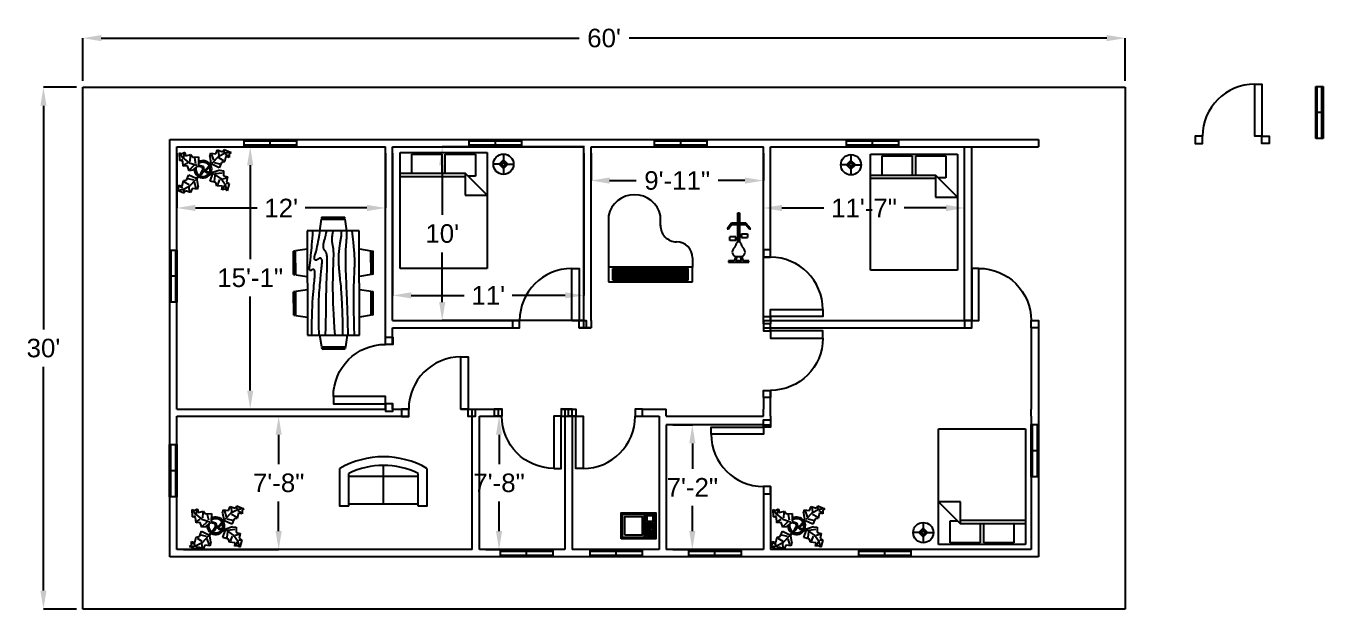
# Model space of a CAD drawing. Header units: inches. Extents: x 1241 to 2137, y 915 to 1317.
import ezdxf

# ---------------------------------------------------------------- set-up
doc = ezdxf.new("R2010")
doc.units = ezdxf.units.IN
doc.header["$MEASUREMENT"] = 0
doc.layers.add('door', color=6, linetype='Continuous')
doc.layers.add('window', color=2, linetype='Continuous')
doc.styles.get("Standard").update_dxf_attribs({"font": 'arial.ttf'})
doc.dimstyles.new('Copy of Dim', dxfattribs={"dimscale": 71, "dimtxt": 0.18, "dimasz": 0.18, "dimexe": 0, "dimexo": 0.0625, "dimgap": 0.09, "dimtad": 0, "dimtih": 1, "dimtoh": 1, "dimdec": 4, "dimzin": 0, "dimdsep": 46, "dimlunit": 4, "dimtxsty": 'Standard', "dimcen": 0.09, "dimadec": 0, "dimazin": 0, "dimtfac": 1, "dimtdec": 4, "dimtofl": 0, "dimtmove": 0, "dimatfit": 3, "dimfxl": 1, "dimtolj": 1, "dimtzin": 0, "dimarcsym": 0})

# ---------------------------------------------------------------- blocks, each defined once
blk = doc.blocks.new('window')
at = {"layer": 'window'}
for p, q in [((2131.74, 1275.69), (2136.74, 1275.69)), ((2131.74, 1239.69), (2131.74, 1275.69)), ((2132.74, 1239.69), (2132.74, 1275.69)), ((2135.74, 1275.69), (2135.74, 1239.69)), ((2136.74, 1275.69), (2136.74, 1239.69)), ((2136.74, 1257.69), (2131.74, 1257.69)), ((2136.74, 1239.69), (2131.74, 1239.69))]:
    blk.add_line(p, q, dxfattribs=at)
blk = doc.blocks.new('door')
at = {"layer": 'door'}
for points in [[(2046.62, 1259.36), (2051.62, 1259.36), (2051.62, 1223.36), (2046.62, 1223.36)], [(2010.62, 1223.36), (2005.62, 1223.36), (2005.62, 1218.36), (2010.62, 1218.36)], [(2051.62, 1223.36), (2056.62, 1223.36), (2056.62, 1218.36), (2051.62, 1218.36)]]:
    blk.add_lwpolyline(points, close=True, dxfattribs=at)
blk.add_arc((2046.62, 1223.36), 36, 90, 180, dxfattribs=at)
blk = doc.blocks.new('Bed - Queen')
at = {"linetype": 'Continuous'}
for p, q in [((0, -80.00003), (0, 0)), ((0, 0), (59.99999, 0)), ((59.99999, 0), (59.99999, -80.00003)), ((7.99999, -1.2), (28.79998, -1.2)), ((7.99999, -14.4), (7.99999, -1.2)), ((28.79998, -1.2), (28.79998, -14.4)), ((31.19999, -1.2), (51.99999, -1.2)), ((31.19999, -14.4), (31.19999, -1.2)), ((51.99999, -1.2), (51.99999, -16.4)), ((0, -14.4), (44.8, -14.4)), ((44.8, -16.8), (0, -16.8)), ((59.99999, -29.6), (44.8, -14.4)), ((44.8, -14.4), (44.8, -29.6)), ((51.99999, -16.4), (46.79936, -16.4)), ((44.8, -29.6), (59.99999, -29.6)), ((59.99999, -80.00003), (0, -80.00003))]:
    blk.add_line(p, q, dxfattribs=at)
blk = doc.blocks.new('Lamp - Table')
at = {"linetype": 'Continuous'}
for p, q in [((-1, 0), (-7, 0)), ((0, 3), (-3, 0)), ((-3, 0), (0, -3)), ((0, 7), (0, 1)), ((3, 0), (0, 3)), ((0, -3), (3, 0)), ((1, 0), (7, 0)), ((0, -1), (0, -7))]:
    blk.add_line(p, q, dxfattribs=at)
for radius in [7, 1]:
    blk.add_circle((0, 0), radius, dxfattribs=at)
blk = doc.blocks.new('Dining Set - 36 x 72 in.')
at = {"linetype": 'Continuous'}
for p, q in [((-22, 27.5), (-22.1562, 26.50042)), ((-22, 27.5), (-6, 27.5)), ((-5.8437, 26.49966), (-6, 27.5)), ((6, 27.5), (5.8438, 26.50042)), ((6, 27.5), (22, 27.5)), ((22.1563, 26.49966), (22, 27.5)), ((36, 18), (-36, 18)), ((-36, 18), (-36, -18)), ((-22.2343, 26.00059), (-23.4847, 17.99762)), ((-22.2304, 26), (-5.7608, 26)), ((-5.8416, 26.5), (-22.1534, 26.5)), ((-4.5152, 17.99762), (-5.7655, 25.99926)), ((5.7657, 26.00059), (4.5153, 17.99762)), ((5.7696, 26), (22.2392, 26)), ((22.1584, 26.5), (5.8466, 26.5)), ((23.4848, 17.99762), (22.2345, 25.99926)), ((36, -18), (36, 18)), ((-44.0006, 8.23428), (-35.9976, 9.48474)), ((44.0006, 8.23428), (35.9976, 9.48474)), ((-45.5, 8), (-44.5004, 8.15617)), ((-45.5, 8), (-45.5, -8)), ((-44.5, -8.15843), (-44.5, 8.15338)), ((-44, 8.23041), (-44, -8.23915)), ((44, 8.23041), (44, -8.23915)), ((44.5, -8.15843), (44.5, 8.15338)), ((45.5, 8), (44.5005, 8.15617)), ((45.5, 8), (45.5, -8)), ((-44.4997, -8.15631), (-45.5, -8)), ((-35.9976, -9.48476), (-43.9993, -8.2345)), ((35.9976, -9.48476), (43.9993, -8.2345)), ((44.4997, -8.15631), (45.5, -8)), ((-36, -18), (36, -18)), ((-22.2343, -26.0006), (-23.4847, -17.99762)), ((-22.2304, -26), (-5.7608, -26)), ((-22, -27.5), (-22.1562, -26.50044)), ((-5.8416, -26.5), (-22.1534, -26.5)), ((-5.8437, -26.49967), (-6, -27.5)), ((-4.5152, -17.99762), (-5.7655, -25.99928)), ((5.7657, -26.0006), (4.5153, -17.99762)), ((5.7696, -26), (22.2392, -26)), ((6, -27.5), (5.8438, -26.50044)), ((22.1584, -26.5), (5.8466, -26.5)), ((22.1563, -26.49967), (22, -27.5)), ((23.4848, -17.99762), (22.2345, -25.99928)), ((-22, -27.5), (-6, -27.5)), ((6, -27.5), (22, -27.5))]:
    blk.add_line(p, q, dxfattribs=at)
for points in [[(-36, 15), (-31.1772, 14.97754), (-26.8079, 14.91406), (-22.8538, 14.81543), (-19.276, 14.6875), (-16.0362, 14.53613), (-13.0957, 14.36718), (-10.4159, 14.18652), (-7.9583, 14), (-5.6904, 13.81315), (-3.6035, 13.63021), (-1.6954, 13.45508), (0.0365, 13.29166), (1.5945, 13.14388), (2.9811, 13.01562), (4.1988, 12.9108), (5.25, 12.83333), (6.1393, 12.78613), (6.8802, 12.76823), (7.4883, 12.77767), (7.9792, 12.8125), (8.3685, 12.87077), (8.6719, 12.95052), (8.9049, 13.0498), (9.0833, 13.16666), (9.2205, 13.29899), (9.3216, 13.44401), (9.3895, 13.59879), (9.4271, 13.76041), (9.4373, 13.92594), (9.4232, 14.09245), (9.3875, 14.257), (9.3333, 14.41666), (9.2638, 14.56917), (9.1836, 14.71484), (9.0975, 14.85465), (9.0104, 14.98958), (8.9272, 15.1206), (8.8529, 15.2487), (8.7922, 15.37483), (8.75, 15.5), (8.7305, 15.62467), (8.7344, 15.74739), (8.7617, 15.86621), (8.8125, 15.97916), (8.8867, 16.08431), (8.9844, 16.17968), (9.1055, 16.26334), (9.25, 16.33333), (9.4189, 16.38802), (9.6172, 16.42708), (9.8506, 16.45052), (10.125, 16.45833), (10.4463, 16.45052), (10.8203, 16.42708), (11.2529, 16.38802), (11.75, 16.33333), (12.3184, 16.26318), (12.9694, 16.17838), (13.7151, 16.07991), (14.5677, 15.96875), (15.5395, 15.84586), (16.6426, 15.71224), (17.8893, 15.56884), (19.2917, 15.41666), (20.859, 15.25667), (22.5879, 15.08984), (24.4721, 14.91715), (26.5052, 14.73958), (28.6809, 14.5581), (30.9929, 14.3737), (33.4347, 14.18733), (36, 14)], [(-36, 10), (-28.9766, 10.14274), (-23.1725, 10.20442), (-18.4241, 10.19775), (-14.5677, 10.13541), (-11.4399, 10.03011), (-8.877, 9.89453), (-6.7154, 9.74137), (-4.7917, 9.58333), (-2.9698, 9.43082), (-1.2246, 9.28515), (0.4415, 9.14534), (2.026, 9.01041), (3.5266, 8.87939), (4.9408, 8.7513), (6.266, 8.62516), (7.5, 8.5), (8.6411, 8.37549), (9.6914, 8.2539), (10.6538, 8.13818), (11.5312, 8.03125), (12.3267, 7.93603), (13.043, 7.85547), (13.6831, 7.79248), (14.25, 7.75), (14.7471, 7.7303), (15.1797, 7.73307), (15.5537, 7.75732), (15.875, 7.80208), (16.1494, 7.86637), (16.3828, 7.94922), (16.5811, 8.04964), (16.75, 8.16666), (16.8944, 8.29915), (17.0143, 8.44531), (17.1089, 8.60319), (17.1771, 8.77083), (17.218, 8.94629), (17.2305, 9.1276), (17.2137, 9.31282), (17.1667, 9.5), (17.0895, 9.6875), (16.987, 9.875), (16.8649, 10.0625), (16.7292, 10.25), (16.5856, 10.4375), (16.4401, 10.625), (16.2985, 10.8125), (16.1667, 11), (16.05, 11.18733), (15.9518, 11.3737), (15.8752, 11.5581), (15.8229, 11.73958), (15.798, 11.91715), (15.8034, 12.08984), (15.842, 12.25667), (15.9167, 12.41666), (16.0295, 12.56836), (16.1784, 12.70833), (16.3605, 12.83268), (16.5729, 12.9375), (16.8127, 13.01888), (17.0768, 13.07291), (17.3625, 13.0957), (17.6667, 13.08333), (17.9894, 13.03312), (18.3418, 12.94726), (18.7382, 12.82918), (19.1927, 12.68229), (19.7195, 12.51001), (20.3327, 12.31575), (21.0465, 12.10294), (21.875, 11.875), (22.8357, 11.63354), (23.959, 11.37304), (25.2786, 11.08618), (26.8282, 10.76562), (28.6414, 10.40405), (30.752, 9.99414), (33.1936, 9.52856), (36, 9)], [(-36, 5.5), (-30.7157, 5.3348), (-26.069, 5.20963), (-21.9946, 5.11767), (-18.4271, 5.05208), (-15.3009, 5.00602), (-12.5508, 4.97265), (-10.1112, 4.94515), (-7.9167, 4.91666), (-5.909, 4.88167), (-4.0586, 4.83984), (-2.3429, 4.79215), (-0.7396, 4.73958), (0.7739, 4.6831), (2.22, 4.6237), (3.6213, 4.56233), (5, 4.5), (6.373, 4.43782), (7.7344, 4.3776), (9.0723, 4.32129), (10.375, 4.27083), (11.6309, 4.22819), (12.8281, 4.19531), (13.9551, 4.17415), (15, 4.16666), (15.954, 4.17448), (16.819, 4.19791), (17.6001, 4.23698), (18.3021, 4.29166), (18.9299, 4.36198), (19.4883, 4.44791), (19.9823, 4.54948), (20.4167, 4.66666), (20.7969, 4.79899), (21.1302, 4.94401), (21.4245, 5.09879), (21.6875, 5.26041), (21.9271, 5.42594), (22.1511, 5.59245), (22.3672, 5.757), (22.5834, 5.91666), (22.8065, 6.06868), (23.0404, 6.21093), (23.2879, 6.34147), (23.5521, 6.45833), (23.8358, 6.55957), (24.142, 6.64323), (24.4735, 6.70735), (24.8334, 6.75), (25.2235, 6.76969), (25.642, 6.76692), (26.0858, 6.74267), (26.5521, 6.69791), (27.0379, 6.63362), (27.5404, 6.55078), (28.0565, 6.45036), (28.5834, 6.33333), (29.1242, 6.19987), (29.7071, 6.04687), (30.3661, 5.87044), (31.1354, 5.66666), (32.0493, 5.43164), (33.142, 5.16146), (34.4475, 4.85221), (36, 4.5)], [(-36, -1), (-30.7915, -0.6591), (-26.0195, -0.38216), (-21.6519, -0.16284), (-17.6563, 0.00521), (-14.0005, 0.12833), (-10.6523, 0.21289), (-7.5796, 0.26522), (-4.75, 0.29166), (-2.134, 0.29793), (0.2878, 0.28711), (2.5317, 0.26163), (4.6146, 0.22396), (6.5529, 0.17651), (8.3633, 0.12174), (10.0623, 0.06209), (11.6667, 0), (13.1899, -0.06201), (14.6341, -0.1211), (15.9982, -0.17432), (17.2813, -0.21875), (18.4823, -0.25147), (19.6003, -0.26953), (20.6343, -0.27002), (21.5834, -0.25), (22.4481, -0.20768), (23.2357, -0.14584), (23.9549, -0.06836), (24.6146, 0.02083), (25.2235, 0.11784), (25.7904, 0.21875), (26.3241, 0.31966), (26.8334, 0.41666), (27.3265, 0.50618), (27.8099, 0.58593), (28.2894, 0.65397), (28.7709, 0.70833), (29.2601, 0.74707), (29.763, 0.76823), (30.2855, 0.76985), (30.8334, 0.75), (31.4088, 0.70784), (31.9994, 0.64713), (32.589, 0.57275), (33.1615, 0.48958), (33.7008, 0.4025), (34.1908, 0.3164), (34.6153, 0.23616), (34.9584, 0.16666), (35.2099, 0.11165), (35.3848, 0.07031), (35.504, 0.04069), (35.5886, 0.02083), (35.6594, 0.00879), (35.7377, 0.0026), (35.8442, 0.00032), (36, 0)], [(-36, -6.5), (-27.1843, -6.31267), (-20.084, -6.1263), (-14.469, -5.9419), (-10.1094, -5.76042), (-6.7752, -5.58285), (-4.2363, -5.41016), (-2.2629, -5.24333), (-0.625, -5.08334), (0.8708, -4.93099), (2.2715, -4.78646), (3.5872, -4.64974), (4.8281, -4.52084), (6.0046, -4.39974), (7.127, -4.28646), (8.2053, -4.18099), (9.25, -4.08334), (10.2705, -3.99382), (11.2734, -3.91407), (12.2647, -3.84603), (13.25, -3.79167), (14.2354, -3.75293), (15.2266, -3.73177), (16.2295, -3.73015), (17.25, -3.75), (18.2912, -3.79248), (19.3451, -3.85547), (20.4009, -3.93604), (21.4479, -4.03125), (22.4754, -4.13819), (23.4727, -4.25391), (24.4289, -4.37549), (25.3334, -4.5), (26.1785, -4.62492), (26.9694, -4.74935), (27.7145, -4.87281), (28.4219, -4.99479), (29.1, -5.11483), (29.7572, -5.23242), (30.4016, -5.34709), (31.0417, -5.45834), (31.6837, -5.56437), (32.3262, -5.65821), (32.9658, -5.73153), (33.599, -5.77604), (34.2224, -5.78345), (34.8327, -5.74545), (35.4264, -5.65373), (36, -5.5)], [(-36, -10), (-26.4022, -9.81299), (-18.4675, -9.62891), (-11.9839, -9.45069), (-6.7396, -9.28125), (-2.5226, -9.12354), (0.8789, -8.98047), (3.6769, -8.85498), (6.0833, -8.75), (8.2767, -8.66765), (10.3021, -8.60677), (12.1712, -8.56543), (13.8958, -8.54167), (15.4876, -8.53353), (16.9583, -8.53907), (18.3197, -8.55632), (19.5834, -8.58334), (20.7616, -8.61841), (21.8685, -8.66081), (22.9188, -8.71004), (23.9271, -8.76563), (24.9081, -8.82707), (25.8763, -8.89388), (26.8465, -8.96558), (27.8334, -9.04167), (28.8474, -9.12118), (29.8828, -9.20117), (30.93, -9.27824), (31.9792, -9.34896), (33.0205, -9.40991), (34.0443, -9.45768), (35.0407, -9.48885), (36, -9.5)], [(-36, -14.5), (-30.0881, -14.33513), (-25.0332, -14.21224), (-20.7312, -14.12647), (-17.0781, -14.07292), (-13.97, -14.04671), (-11.3027, -14.04297), (-8.9724, -14.05681), (-6.875, -14.08334), (-4.9224, -14.11833), (-3.0905, -14.16016), (-1.3709, -14.20785), (0.2448, -14.26042), (1.7647, -14.3169), (3.1973, -14.3763), (4.5507, -14.43767), (5.8333, -14.5), (7.0554, -14.5621), (8.235, -14.62175), (9.3922, -14.67652), (10.5469, -14.72396), (11.7192, -14.76164), (12.929, -14.78711), (14.1965, -14.79794), (15.5417, -14.79167), (16.9933, -14.76424), (18.6152, -14.70508), (20.4804, -14.60197), (22.6615, -14.44271), (25.2312, -14.21509), (28.2624, -13.9069), (31.8277, -13.50594), (36, -13)]]:
    blk.add_lwpolyline(points, dxfattribs=at)
blk = doc.blocks.new('Piano - Baby Grand')
at = {"linetype": 'Continuous'}
for p, q in [((-29, 8.250005), (-29, -27.249995)), ((7, 1.250005), (7, 8.250005)), ((29, -20.749995), (29, -27.249995)), ((-29, -27.249995), (-29, -37.249995)), ((29, -27.249995), (-29, -27.249995)), ((-26, -36.249995), (-26, -28.249995)), ((-26, -28.249995), (26, -28.249995)), ((-25.25, -33.249995), (-25.25, -28.249995)), ((-25, -33.249995), (-25.25, -33.249995)), ((-24.75, -33.249995), (-25, -33.249995)), ((-25, -36.249995), (-25, -33.249995)), ((-24.75, -28.249995), (-24.75, -33.249995)), ((-24.25, -33.249995), (-24.25, -28.249995)), ((-24, -33.249995), (-24.25, -33.249995)), ((-23.75, -33.249995), (-24, -33.249995)), ((-24, -36.249995), (-24, -33.249995)), ((-23.75, -28.249995), (-23.75, -33.249995)), ((-23, -36.249995), (-23, -28.249995)), ((-22.25, -33.249995), (-22.25, -28.249995)), ((-22, -33.249995), (-22.25, -33.249995)), ((-21.75, -33.249995), (-22, -33.249995)), ((-22, -36.249995), (-22, -33.249995)), ((-21.75, -28.249995), (-21.75, -33.249995)), ((-21.25, -33.249995), (-21.25, -28.249995)), ((-21, -33.249995), (-21.25, -33.249995)), ((-20.75, -33.249995), (-21, -33.249995)), ((-21, -36.249995), (-21, -33.249995)), ((-20.75, -28.249995), (-20.75, -33.249995)), ((-20.25, -33.249995), (-20.25, -28.249995)), ((-20, -33.249995), (-20.25, -33.249995)), ((-19.75, -33.249995), (-20, -33.249995)), ((-20, -36.249995), (-20, -33.249995)), ((-19.75, -28.249995), (-19.75, -33.249995)), ((-19, -36.249995), (-19, -28.249995)), ((-18.25, -33.249995), (-18.25, -28.249995)), ((-18, -33.249995), (-18.25, -33.249995)), ((-17.75, -33.249995), (-18, -33.249995)), ((-18, -36.249995), (-18, -33.249995)), ((-17.75, -28.249995), (-17.75, -33.249995)), ((-17.25, -33.249995), (-17.25, -28.249995)), ((-17, -33.249995), (-17.25, -33.249995)), ((-16.75, -33.249995), (-17, -33.249995)), ((-17, -36.249995), (-17, -33.249995)), ((-16.75, -28.249995), (-16.75, -33.249995)), ((-16, -36.249995), (-16, -28.249995)), ((-15.25, -33.249995), (-15.25, -28.249995)), ((-15, -33.249995), (-15.25, -33.249995)), ((-14.75, -33.249995), (-15, -33.249995)), ((-15, -36.249995), (-15, -33.249995)), ((-14.75, -28.249995), (-14.75, -33.249995)), ((-14.25, -33.249995), (-14.25, -28.249995)), ((-14, -33.249995), (-14.25, -33.249995)), ((-13.75, -33.249995), (-14, -33.249995)), ((-14, -36.249995), (-14, -33.249995)), ((-13.75, -28.249995), (-13.75, -33.249995)), ((-13.25, -33.249995), (-13.25, -28.249995)), ((-13, -33.249995), (-13.25, -33.249995)), ((-12.75, -33.249995), (-13, -33.249995)), ((-13, -36.249995), (-13, -33.249995)), ((-12.75, -28.249995), (-12.75, -33.249995)), ((-12, -36.249995), (-12, -28.249995)), ((-11.25, -33.249995), (-11.25, -28.249995)), ((-11, -33.249995), (-11.25, -33.249995)), ((-10.75, -33.249995), (-11, -33.249995)), ((-11, -36.249995), (-11, -33.249995)), ((-10.75, -28.249995), (-10.75, -33.249995)), ((-10.25, -33.249995), (-10.25, -28.249995)), ((-10, -33.249995), (-10.25, -33.249995)), ((-9.75, -33.249995), (-10, -33.249995)), ((-10, -36.249995), (-10, -33.249995)), ((-9.75, -28.249995), (-9.75, -33.249995)), ((-9, -36.249995), (-9, -28.249995)), ((-8.25, -33.249995), (-8.25, -28.249995)), ((-8, -33.249995), (-8.25, -33.249995)), ((-7.75, -33.249995), (-8, -33.249995)), ((-8, -36.249995), (-8, -33.249995)), ((-7.75, -28.249995), (-7.75, -33.249995)), ((-7.25, -33.249995), (-7.25, -28.249995)), ((-7, -33.249995), (-7.25, -33.249995)), ((-6.75, -33.249995), (-7, -33.249995)), ((-7, -36.249995), (-7, -33.249995)), ((-6.75, -28.249995), (-6.75, -33.249995)), ((-6.25, -33.249995), (-6.25, -28.249995)), ((-6, -33.249995), (-6.25, -33.249995)), ((-5.75, -33.249995), (-6, -33.249995)), ((-6, -36.249995), (-6, -33.249995)), ((-5.75, -28.249995), (-5.75, -33.249995)), ((-5, -36.249995), (-5, -28.249995)), ((-4.25, -33.249995), (-4.25, -28.249995)), ((-4, -33.249995), (-4.25, -33.249995)), ((-3.75, -33.249995), (-4, -33.249995)), ((-4, -36.249995), (-4, -33.249995)), ((-3.75, -28.249995), (-3.75, -33.249995)), ((-3.25, -33.249995), (-3.25, -28.249995)), ((-3, -33.249995), (-3.25, -33.249995)), ((-2.75, -33.249995), (-3, -33.249995)), ((-3, -36.249995), (-3, -33.249995)), ((-2.75, -28.249995), (-2.75, -33.249995)), ((-2, -36.249995), (-2, -28.249995)), ((-1.25, -33.249995), (-1.25, -28.249995)), ((-1, -33.249995), (-1.25, -33.249995)), ((-0.75, -33.249995), (-1, -33.249995)), ((-1, -36.249995), (-1, -33.249995)), ((-0.75, -28.249995), (-0.75, -33.249995)), ((-0.25, -33.249995), (-0.25, -28.249995)), ((0, -33.249995), (-0.25, -33.249995)), ((0.25, -33.249995), (0, -33.249995)), ((0, -36.249995), (0, -33.249995)), ((0.25, -28.249995), (0.25, -33.249995)), ((0.75, -33.249995), (0.75, -28.249995)), ((1, -33.249995), (0.75, -33.249995)), ((1.25, -33.249995), (1, -33.249995)), ((1, -36.249995), (1, -33.249995)), ((1.25, -28.249995), (1.25, -33.249995)), ((2, -36.249995), (2, -28.249995)), ((2.75, -33.249995), (2.75, -28.249995)), ((3, -33.249995), (2.75, -33.249995)), ((3.25, -33.249995), (3, -33.249995)), ((3, -36.249995), (3, -33.249995)), ((3.25, -28.249995), (3.25, -33.249995)), ((3.75, -33.249995), (3.75, -28.249995)), ((4, -33.249995), (3.75, -33.249995)), ((4.25, -33.249995), (4, -33.249995)), ((4, -36.249995), (4, -33.249995)), ((4.25, -28.249995), (4.25, -33.249995)), ((5, -36.249995), (5, -28.249995)), ((5.75, -33.249995), (5.75, -28.249995)), ((6, -33.249995), (5.75, -33.249995)), ((6.25, -33.249995), (6, -33.249995)), ((6, -36.249995), (6, -33.249995)), ((6.25, -28.249995), (6.25, -33.249995)), ((6.75, -33.249995), (6.75, -28.249995)), ((7, -33.249995), (6.75, -33.249995)), ((7.25, -33.249995), (7, -33.249995)), ((7, -36.249995), (7, -33.249995)), ((7.25, -28.249995), (7.25, -33.249995)), ((7.75, -33.249995), (7.75, -28.249995)), ((8, -33.249995), (7.75, -33.249995)), ((8.25, -33.249995), (8, -33.249995)), ((8, -36.249995), (8, -33.249995)), ((8.25, -28.249995), (8.25, -33.249995)), ((9, -36.249995), (9, -28.249995)), ((9.75, -33.249995), (9.75, -28.249995)), ((10, -33.249995), (9.75, -33.249995)), ((10.25, -33.249995), (10, -33.249995)), ((10, -36.249995), (10, -33.249995)), ((10.25, -28.249995), (10.25, -33.249995)), ((10.75, -33.249995), (10.75, -28.249995)), ((11, -33.249995), (10.75, -33.249995)), ((11.25, -33.249995), (11, -33.249995)), ((11, -36.249995), (11, -33.249995)), ((11.25, -28.249995), (11.25, -33.249995)), ((12, -36.249995), (12, -28.249995)), ((12.75, -33.249995), (12.75, -28.249995)), ((13, -33.249995), (12.75, -33.249995)), ((13.25, -33.249995), (13, -33.249995)), ((13, -36.249995), (13, -33.249995)), ((13.25, -28.249995), (13.25, -33.249995)), ((13.75, -33.249995), (13.75, -28.249995)), ((14, -33.249995), (13.75, -33.249995)), ((14.25, -33.249995), (14, -33.249995)), ((14, -36.249995), (14, -33.249995)), ((14.25, -28.249995), (14.25, -33.249995)), ((14.75, -33.249995), (14.75, -28.249995)), ((15, -33.249995), (14.75, -33.249995)), ((15.25, -33.249995), (15, -33.249995)), ((15, -36.249995), (15, -33.249995)), ((15.25, -28.249995), (15.25, -33.249995)), ((16, -36.249995), (16, -28.249995)), ((16.75, -33.249995), (16.75, -28.249995)), ((17, -33.249995), (16.75, -33.249995)), ((17.25, -33.249995), (17, -33.249995)), ((17, -36.249995), (17, -33.249995)), ((17.25, -28.249995), (17.25, -33.249995)), ((17.75, -33.249995), (17.75, -28.249995)), ((18, -33.249995), (17.75, -33.249995)), ((18.25, -33.249995), (18, -33.249995)), ((18, -36.249995), (18, -33.249995)), ((18.25, -28.249995), (18.25, -33.249995)), ((19, -36.249995), (19, -28.249995)), ((19.75, -33.249995), (19.75, -28.249995)), ((20, -33.249995), (19.75, -33.249995)), ((20.25, -33.249995), (20, -33.249995)), ((20, -36.249995), (20, -33.249995)), ((20.25, -28.249995), (20.25, -33.249995)), ((20.75, -33.249995), (20.75, -28.249995)), ((21, -33.249995), (20.75, -33.249995)), ((21.25, -33.249995), (21, -33.249995)), ((21, -36.249995), (21, -33.249995)), ((21.25, -28.249995), (21.25, -33.249995)), ((21.75, -33.249995), (21.75, -28.249995)), ((22, -33.249995), (21.75, -33.249995)), ((22.25, -33.249995), (22, -33.249995)), ((22, -36.249995), (22, -33.249995)), ((22.25, -28.249995), (22.25, -33.249995)), ((23, -36.249995), (23, -28.249995)), ((23.75, -33.249995), (23.75, -28.249995)), ((24, -33.249995), (23.75, -33.249995)), ((24.25, -33.249995), (24, -33.249995)), ((24, -36.249995), (24, -33.249995)), ((24.25, -28.249995), (24.25, -33.249995)), ((24.75, -33.249995), (24.75, -28.249995)), ((25, -33.249995), (24.75, -33.249995)), ((25.25, -33.249995), (25, -33.249995)), ((25, -36.249995), (25, -33.249995)), ((25.25, -28.249995), (25.25, -33.249995)), ((26, -36.249995), (26, -28.249995)), ((29, -37.249995), (29, -27.249995)), ((-29, -37.249995), (29, -37.249995)), ((-26, -36.249995), (-25, -36.249995)), ((-25, -36.249995), (-24, -36.249995)), ((-24, -36.249995), (-23, -36.249995)), ((-23, -36.249995), (-22, -36.249995)), ((-22, -36.249995), (-21, -36.249995)), ((-21, -36.249995), (-20, -36.249995)), ((-20, -36.249995), (-19, -36.249995)), ((-19, -36.249995), (-18, -36.249995)), ((-18, -36.249995), (-17, -36.249995)), ((-17, -36.249995), (-16, -36.249995)), ((-16, -36.249995), (-15, -36.249995)), ((-15, -36.249995), (-14, -36.249995)), ((-14, -36.249995), (-13, -36.249995)), ((-13, -36.249995), (-12, -36.249995)), ((-12, -36.249995), (-11, -36.249995)), ((-11, -36.249995), (-10, -36.249995)), ((-10, -36.249995), (-9, -36.249995)), ((-9, -36.249995), (-8, -36.249995)), ((-8, -36.249995), (-7, -36.249995)), ((-7, -36.249995), (-6, -36.249995)), ((-6, -36.249995), (-5, -36.249995)), ((-5, -36.249995), (-4, -36.249995)), ((-4, -36.249995), (-3, -36.249995)), ((-3, -36.249995), (-2, -36.249995)), ((-2, -36.249995), (-1, -36.249995)), ((-1, -36.249995), (0, -36.249995)), ((0, -36.249995), (1, -36.249995)), ((1, -36.249995), (2, -36.249995)), ((2, -36.249995), (3, -36.249995)), ((3, -36.249995), (4, -36.249995)), ((4, -36.249995), (5, -36.249995)), ((5, -36.249995), (6, -36.249995)), ((6, -36.249995), (7, -36.249995)), ((7, -36.249995), (8, -36.249995)), ((8, -36.249995), (9, -36.249995)), ((9, -36.249995), (10, -36.249995)), ((10, -36.249995), (11, -36.249995)), ((11, -36.249995), (12, -36.249995)), ((12, -36.249995), (13, -36.249995)), ((13, -36.249995), (14, -36.249995)), ((14, -36.249995), (15, -36.249995)), ((15, -36.249995), (16, -36.249995)), ((16, -36.249995), (17, -36.249995)), ((17, -36.249995), (18, -36.249995)), ((18, -36.249995), (19, -36.249995)), ((19, -36.249995), (20, -36.249995)), ((20, -36.249995), (21, -36.249995)), ((21, -36.249995), (22, -36.249995)), ((22, -36.249995), (23, -36.249995)), ((23, -36.249995), (24, -36.249995)), ((24, -36.249995), (25, -36.249995)), ((25, -36.249995), (26, -36.249995))]:
    blk.add_line(p, q, dxfattribs=at)
for centre, radius, start, end in [((-11, 4.327585), 18.42241, 12.29325, 167.7067), ((18, 1.250005), 11, 177.3974, 270), ((18, -20.749995), 11, 0, 90)]:
    blk.add_arc(centre, radius, start, end, dxfattribs=at)
blk = doc.blocks.new('Exercise Bike')
at = {"linetype": 'Continuous'}
for p, q in [((-5.25, 10), (-8.25, 6)), ((-7.25, 6), (-5.25, 9)), ((-0.75, 10), (-5.25, 10)), ((-5.25, 9), (4.75, 9)), ((-0.75, 10), (-0.75, 17)), ((-0.75, 17), (0.25, 17)), ((4.75, 10), (-0.75, 10)), ((-0.75, 5), (-0.75, 9)), ((-0.5, 17), (-0.5, 9.9929)), ((-0.25, 10), (-0.25, 17)), ((-0.25, 5), (-0.25, 9)), ((0, 17), (0, 9.9929)), ((0.25, 17), (0.25, 10)), ((0.25, 9), (0.25, 5)), ((8.25, 6), (4.75, 10)), ((4.75, 9), (7.25, 6)), ((-8.25, 6), (-7.25, 6)), ((-6.25, -2), (-6.25, 0.5)), ((-2.25, 0.5), (-6.25, 0.5)), ((-2.25, -0.5), (-2.25, 0.5)), ((-0.75, -3.0635), (-0.75, 5)), ((-0.75, 5), (0.25, 5)), ((-0.5, 8.9396), (-0.5, 5)), ((0, 8.9396), (0, 5)), ((0.25, 5), (0.25, -3.0635)), ((0.25, 1.5), (1.75, 1.5)), ((0.25, 1), (1.75, 1)), ((1.75, 2.5), (5.75, 2.5)), ((1.75, 1.5), (1.75, 2.5)), ((1.75, 1.5), (1.75, 0)), ((1.75, 0), (5.75, 0)), ((5.75, 2.5), (5.75, 0)), ((7.25, 6), (8.25, 6)), ((-2.25, -2), (-6.25, -2)), ((-2.25, -0.5), (-0.75, -0.5)), ((-2.25, -1), (-2.25, -0.5)), ((-2.25, -1), (-2.25, -2)), ((-0.75, -1), (-2.25, -1)), ((-7.25, -16), (-7.25, -17)), ((-4.75, -16), (-7.25, -16)), ((-7.25, -17), (6.75, -17)), ((-3.25, -16), (-4.75, -16)), ((-2.25, -13), (-3.25, -16)), ((-2.25, -16), (-1.25, -13)), ((-2.25, -13), (1.75, -13)), ((1.75, -16), (-2.25, -16)), ((0.75, -13), (1.75, -16)), ((1.75, -13), (2.75, -16)), ((6.75, -16), (2.75, -16)), ((6.75, -17), (6.75, -16))]:
    blk.add_line(p, q, dxfattribs=at)
for centre, radius, start, end in [((0.1685, -10.5843), 4.9531, 133.6443, 173.2256), ((-9.6692, -1.9154), 8.1889, 321.6175, 345.2525), ((-0.25, -4.625), 1.625, 22.61987, 157.3801), ((9.1691, -1.9154), 8.1889, 194.7476, 218.3825), ((-0.6686, -10.5843), 4.9531, 6.774486, 46.35562), ((-1.7006, -10.0005), 3.0494, 179.9906, 259.6205), ((1.2006, -10.0005), 3.0494, 280.3795, 0.0093894)]:
    blk.add_arc(centre, radius, start, end, dxfattribs=at)
blk = doc.blocks.new('Sofa - Roundback Loveseat 5 ft.')
at = {"linetype": 'Continuous'}
for p, q in [((0, -32.44198), (0, -5.99998)), ((-24, -33.99998), (-24, -11.46958)), ((-23.9998, -13.38178), (23.99986, -13.38178)), ((24.00004, -33.99998), (24.00004, -11.46958)), ((-24, -32.44198), (24.00004, -32.44198))]:
    blk.add_line(p, q, dxfattribs=at)
for points in [[(-24, -33.99998), (-30, -33.99998), (-30, -7.99998)], [(30.00004, -7.99998), (30.00004, -33.99998), (24.00004, -33.99998)]]:
    blk.add_lwpolyline(points, dxfattribs=at)
for centre, radius, start, end in [((0, -60.24998), 60.24998, 60.13715, 119.8628), ((0, -61.38438), 55.38444, 64.32083, 115.6792)]:
    blk.add_arc(centre, radius, start, end, dxfattribs=at)
blk = doc.blocks.new('Microwave')
for p, q in [((18, 10), (22, 10)), ((22, 9), (18, 9)), ((19, 7), (19, 11)), ((20, 11), (20, 7)), ((21, 7), (21, 11)), ((18, 8), (22, 8)), ((22, 7), (18, 7)), ((20, 6), (18, 6)), ((19, 6), (19, 7)), ((20, 7), (20, 6))]:
    blk.add_line(p, q)
for points in [[(0, 0), (0, 18), (24, 18), (24, 0)], [(1, 1), (1, 17), (16, 17), (16, 1)], [(2.5, 2.5), (2.5, 15.5), (14.5, 15.5), (14.5, 2.5)], [(17, 1), (17, 17), (23, 17), (23, 1)], [(18, 12), (18, 16), (22, 16), (22, 12)], [(18, 2), (18, 11), (22, 11), (22, 2)], [(18.5, 4.5), (18.5, 5.5), (21.5, 5.5), (21.5, 4.5)], [(18.5, 3), (18.5, 4), (21.5, 4), (21.5, 3)]]:
    blk.add_lwpolyline(points, close=True)
blk = doc.blocks.new('Plant - Rubber or Philodendron')
at = {"linetype": 'Continuous'}
for p, q in [((-16.2005, 11.4774), (-13.9899, 8.1064)), ((-16.2005, 11.4774), (-14.8639, 10.7964)), ((-16.0159, 6.3329), (-16.2005, 11.4774)), ((-14.8639, 10.7964), (-12.6195, 11.8975)), ((-13.3174, 8.325), (-13.0735, 11.0065)), ((-12.6195, 11.8975), (-12.1909, 9.4345)), ((-12.1909, 9.4345), (-8.3829, 10.3)), ((-8.8369, 9.409), (-9.0894, 5.6095)), ((-8.3829, 10.3), (-7.0549, 8.501)), ((4.6914, 8.8812), (5.3859, 11.2828)), ((5.3859, 11.2828), (8.8871, 10.7908)), ((5.9878, 10.4842), (7.1971, 6.3869)), ((8.8871, 10.7908), (9.9809, 13.4933)), ((9.9809, 13.4933), (13.3837, 12.301)), ((15.3859, 11.3055), (10.3916, 8.7942)), ((10.5828, 12.6946), (10.8893, 9.7953)), ((13.3837, 12.301), (14.68, 13.9039)), ((14.5816, 13.2037), (14.3848, 11.8033)), ((14.68, 13.9039), (19.3848, 11.8146)), ((15.7909, 9.1065), (14.8995, 5.3044)), ((15.2875, 10.6053), (17.5907, 9.2105)), ((19.3848, 11.8146), (15.3859, 11.3055)), ((18.1925, 8.4119), (15.7909, 9.1065)), ((19.3848, 11.8146), (18.1868, 10.9119)), ((18.1868, 10.9119), (18.1925, 8.4119)), ((-14.0069, 5.8704), (-16.0159, 6.3329)), ((-15.3434, 6.5514), (-13.9984, 6.9884)), ((-13.5868, 2.2894), (-14.0069, 5.8704)), ((-13.9899, 8.1064), (-9.5434, 4.7185)), ((-10.6784, 2.491), (-13.5868, 2.2894)), ((-13.1329, 3.1804), (-10.6614, 4.727)), ((-9.5858, -0.8715), (-10.6784, 2.491)), ((-9.5434, 4.7185), (-4.1917, 2.9888)), ((-9.1318, 0.0195), (-5.9793, 2.9025)), ((-7.1228, -0.443), (-3.5248, 2.2131)), ((-7.0549, 8.501), (-3.0284, 8.6941)), ((-4.8529, 4.012), (-5.7184, 7.82)), ((-3.5248, 2.2131), (-3.3011, 2.4355)), ((-3.3011, 2.4355), (-0.5306, 1.7947)), ((-3.0284, 8.6941), (-3.0709, 3.1041)), ((-3.0709, 3.1041), (0.0797, 2.3163)), ((-0.5306, 1.7947), (-0.2255, -0.5527)), ((-0.5306, 1.7947), (-0.5306, 1.7947)), ((0.0797, 2.3163), (0.4866, -0.031)), ((0.4866, -0.031), (2.1141, 0.2298)), ((2.1141, 0.2298), (5.4346, 3.9146)), ((6.1032, 3.6844), (2.8262, -0.031)), ((4.6914, 8.8812), (5.5014, 4.4831)), ((5.4346, 3.9146), (5.5014, 4.4831)), ((11.1089, 1.1958), (6.1032, 3.6844)), ((10.3916, 8.7942), (6.2847, 4.4028)), ((7.7005, 4.8881), (11.5025, 3.9967)), ((14.2977, 6.1031), (10.9934, 7.9956)), ((12.7005, 4.8994), (11.1089, 1.1958)), ((14.8995, 5.3044), (12.7005, 4.8994)), ((-14.4141, -11.4699), (-13.5228, -7.6679)), ((-13.5228, -7.6679), (-11.3237, -7.2629)), ((-12.921, -8.4665), (-9.6166, -10.359)), ((-11.3237, -7.2629), (-9.7321, -3.5593)), ((-6.3237, -7.2516), (-10.1257, -6.3602)), ((-9.7321, -3.5593), (-4.7264, -6.0479)), ((-7.1228, -0.443), (-9.5858, -0.8715)), ((-9.0148, -11.1577), (-4.9047, -6.8122)), ((-4.611, -12.8477), (-5.8203, -8.7504)), ((-2.019, -3.6148), (-4.7264, -6.0479)), ((-4.1246, -6.8466), (-4.0579, -6.2781)), ((-3.3146, -11.2447), (-4.1246, -6.8466)), ((-4.0579, -6.2781), (-0.9375, -3.1608)), ((-2.019, -3.6148), (-0.2255, -0.5527)), ((-0.9375, -3.1608), (0.5883, -0.8135)), ((0.5883, -0.8135), (2.2447, -2.0916)), ((2.8262, -0.031), (1.3003, -0.5527)), ((1.3003, -0.5527), (2.4193, -1.4655)), ((2.2447, -2.0916), (6.7108, -2.6626)), ((2.4193, -1.4655), (6.895, -2.1175)), ((4.943, -7.9659), (6.7108, -2.6626)), ((8.8321, -9.0266), (4.943, -7.9659)), ((11.6605, -0.5413), (6.895, -2.1175)), ((12.3677, -6.1981), (7.219, -2.6772)), ((8.125, -4.0768), (7.7715, -7.9659)), ((8.3544, -2.7453), (13.1973, -2.1704)), ((10.2463, -10.4408), (11.6605, -6.9053)), ((11.6605, -0.5413), (14.1354, -0.8948)), ((15.5496, -10.7943), (12.3677, -6.1981)), ((16.2567, -5.8446), (13.4283, -6.5517)), ((14.1354, -0.8948), (14.1354, -4.4304)), ((14.1354, -4.4304), (16.9638, -5.1375)), ((16.9638, -5.1375), (16.2567, -8.673)), ((16.2567, -8.673), (18.0245, -9.7337)), ((-18.008, -14.1781), (-16.8101, -13.2754)), ((-18.008, -14.1781), (-14.0091, -13.669)), ((-13.3032, -16.2674), (-18.008, -14.1781)), ((-16.8157, -10.7754), (-14.4141, -11.4699)), ((-16.8101, -13.2754), (-16.8157, -10.7754)), ((-13.9107, -12.9688), (-16.2139, -11.574)), ((-14.0091, -13.669), (-9.0148, -11.1577)), ((-12.0069, -14.6645), (-13.3032, -16.2674)), ((-13.2048, -15.5672), (-13.008, -14.1668)), ((-8.6042, -15.8568), (-12.0069, -14.6645)), ((-9.206, -15.0581), (-9.5126, -12.1588)), ((-7.5103, -13.1543), (-8.6042, -15.8568)), ((-4.0092, -13.6463), (-7.5103, -13.1543)), ((-3.3146, -11.2447), (-4.0092, -13.6463)), ((9.5392, -11.1479), (8.8321, -9.0266)), ((13.4283, -11.5015), (9.5392, -11.1479)), ((13.0748, -13.9763), (13.4283, -11.5015)), ((15.5496, -13.6228), (13.0748, -13.9763)), ((14.8425, -10.7943), (13.7819, -13.2692)), ((16.6103, -14.6834), (15.5496, -10.7943)), ((16.6103, -14.6834), (15.5496, -13.6228)), ((17.3174, -9.7337), (15.9032, -9.7337)), ((18.0245, -9.7337), (16.6103, -14.6834))]:
    blk.add_line(p, q, dxfattribs=at)
for centre, radius, start, end in [((0.0308, 0.1664), 6, 178.6147, 235.1169), ((0.0308, 0.1664), 5, 168.1647, 238.6725), ((0, 0), 6.1275, 34.37569, 120.1028), ((-0.0601, -0.2075), 5.2461, 33.82192, 124.9414), ((-0.2664, 0.1682), 5.2775, 338.4094, 20.03007), ((-0.098, 0.1364), 6.1288, 341.2017, 26.09184), ((-0.0234, 0.3825), 6.1492, 242.5812, 331.2714), ((-0.1102, 0.4886), 5.2883, 247.3711, 327.472)]:
    blk.add_arc(centre, radius, start, end, dxfattribs=at)
blk = doc.blocks.new('*D40')
at = {"color": 0, "lineweight": -2, "transparency": 16777216}
for p, q in [((1558.62, 1048.09), (1567.66, 1048.09)), ((1567.66, 1035.31), (1567.66, 1015.01)), ((1567.66, 968.87), (1567.66, 989.18)), ((1558.62, 956.09), (1567.66, 956.09))]:
    blk.add_line(p, q, dxfattribs=at)
at = {"color": 0, "transparency": 16777216}
for points in [[(1565.53, 1035.31), (1569.79, 1035.31), (1567.66, 1048.09)], [(1565.53, 968.87), (1569.79, 968.87), (1567.66, 956.09)]]:
    blk.add_solid(points, dxfattribs=at)
at = {"layer": 'Defpoints', "color": 0, "transparency": 16777216}
for p in [(1554.18, 1048.09), (1567.66, 1048.09), (1554.18, 956.09)]:
    blk.add_point(p, dxfattribs=at)
at = {"color": 0, "transparency": 16777216, "insert": (1567.66, 1002.09), "char_height": 12.78, "attachment_point": 5}
blk.add_mtext('\\A1;7\'-8"', dxfattribs=at)
blk = doc.blocks.new('*D41')
at = {"color": 0, "lineweight": -2, "transparency": 16777216}
for p, q in [((1687.62, 1042.09), (1701.15, 1042.09)), ((1701.15, 1029.31), (1701.15, 1011.9)), ((1701.15, 968.87), (1701.15, 986.28)), ((1687.62, 956.09), (1701.15, 956.09))]:
    blk.add_line(p, q, dxfattribs=at)
at = {"color": 0, "transparency": 16777216}
for points in [[(1699.02, 1029.31), (1703.28, 1029.31), (1701.15, 1042.09)], [(1699.02, 968.87), (1703.28, 968.87), (1701.15, 956.09)]]:
    blk.add_solid(points, dxfattribs=at)
at = {"layer": 'Defpoints', "color": 0, "transparency": 16777216}
for p in [(1683.18, 1042.09), (1683.18, 956.09), (1701.15, 956.09)]:
    blk.add_point(p, dxfattribs=at)
at = {"color": 0, "transparency": 16777216, "insert": (1701.15, 999.09), "char_height": 12.78, "attachment_point": 5}
blk.add_mtext('\\A1;7\'-2"', dxfattribs=at)
blk = doc.blocks.new('*D47')
at = {"color": 0, "lineweight": -2, "transparency": 16777216}
for p, q in [((1345.18, 1229.65), (1345.18, 1191.81)), ((1489.18, 1229.65), (1489.18, 1191.81)), ((1357.96, 1191.81), (1400.55, 1191.81)), ((1476.4, 1191.81), (1433.81, 1191.81))]:
    blk.add_line(p, q, dxfattribs=at)
at = {"color": 0, "transparency": 16777216}
for points in [[(1357.96, 1193.94), (1357.96, 1189.68), (1345.18, 1191.81)], [(1476.4, 1193.94), (1476.4, 1189.68), (1489.18, 1191.81)]]:
    blk.add_solid(points, dxfattribs=at)
at = {"layer": 'Defpoints', "color": 0, "transparency": 16777216}
for p in [(1345.18, 1234.09), (1489.18, 1234.09), (1489.18, 1191.81)]:
    blk.add_point(p, dxfattribs=at)
at = {"color": 0, "transparency": 16777216, "insert": (1417.18, 1191.81), "char_height": 12.78, "attachment_point": 5}
blk.add_mtext("\\A1;12'", dxfattribs=at)
blk = doc.blocks.new('*D49')
at = {"color": 0, "lineweight": -2, "transparency": 16777216}
for p, q in [((1631.18, 1229.65), (1631.18, 1210.72)), ((1750.18, 1229.65), (1750.18, 1210.72)), ((1643.96, 1210.72), (1662.34, 1210.72)), ((1737.4, 1210.72), (1719.02, 1210.72))]:
    blk.add_line(p, q, dxfattribs=at)
at = {"color": 0, "transparency": 16777216}
for points in [[(1643.96, 1212.85), (1643.96, 1208.59), (1631.18, 1210.72)], [(1737.4, 1212.85), (1737.4, 1208.59), (1750.18, 1210.72)]]:
    blk.add_solid(points, dxfattribs=at)
at = {"layer": 'Defpoints', "color": 0, "transparency": 16777216}
for p in [(1631.18, 1234.09), (1750.18, 1234.09), (1750.18, 1210.72)]:
    blk.add_point(p, dxfattribs=at)
at = {"color": 0, "transparency": 16777216, "insert": (1690.68, 1210.72), "char_height": 12.78, "attachment_point": 5}
blk.add_mtext('\\A1;9\'-11"', dxfattribs=at)
blk = doc.blocks.new('*D50')
at = {"color": 0, "lineweight": -2, "transparency": 16777216}
for p, q in [((1349.62, 1234.09), (1395.79, 1234.09)), ((1395.79, 1221.31), (1395.79, 1156.51)), ((1395.79, 1065.87), (1395.79, 1130.68)), ((1349.62, 1053.09), (1395.79, 1053.09))]:
    blk.add_line(p, q, dxfattribs=at)
at = {"color": 0, "transparency": 16777216}
for points in [[(1393.66, 1221.31), (1397.92, 1221.31), (1395.79, 1234.09)], [(1393.66, 1065.87), (1397.92, 1065.87), (1395.79, 1053.09)]]:
    blk.add_solid(points, dxfattribs=at)
at = {"layer": 'Defpoints', "color": 0, "transparency": 16777216}
for p in [(1345.18, 1234.09), (1395.79, 1234.09), (1345.18, 1053.09)]:
    blk.add_point(p, dxfattribs=at)
at = {"color": 0, "transparency": 16777216, "insert": (1395.79, 1143.59), "char_height": 12.78, "attachment_point": 5}
blk.add_mtext('\\A1;15\'-1"', dxfattribs=at)
blk = doc.blocks.new('*D51')
at = {"color": 0, "lineweight": -2, "transparency": 16777216}
for p, q in [((1349.62, 1048.09), (1415.45, 1048.09)), ((1415.45, 1035.31), (1415.45, 1015.01)), ((1415.45, 968.87), (1415.45, 989.18)), ((1349.62, 956.09), (1415.45, 956.09))]:
    blk.add_line(p, q, dxfattribs=at)
at = {"color": 0, "transparency": 16777216}
for points in [[(1413.32, 1035.31), (1417.58, 1035.31), (1415.45, 1048.09)], [(1413.32, 968.87), (1417.58, 968.87), (1415.45, 956.09)]]:
    blk.add_solid(points, dxfattribs=at)
at = {"layer": 'Defpoints', "color": 0, "transparency": 16777216}
for p in [(1345.18, 1048.09), (1415.45, 1048.09), (1345.18, 956.09)]:
    blk.add_point(p, dxfattribs=at)
at = {"color": 0, "transparency": 16777216, "insert": (1415.45, 1002.09), "char_height": 12.78, "attachment_point": 5}
blk.add_mtext('\\A1;7\'-8"', dxfattribs=at)
blk = doc.blocks.new('*D52')
at = {"color": 0, "lineweight": -2, "transparency": 16777216}
for p, q in [((1750.2, 1113.53), (1750.2, 1191.81)), ((1762.98, 1191.81), (1791.95, 1191.81)), ((1876.4, 1191.81), (1847.43, 1191.81)), ((1889.18, 1113.53), (1889.18, 1191.81))]:
    blk.add_line(p, q, dxfattribs=at)
at = {"color": 0, "transparency": 16777216}
for points in [[(1762.98, 1193.94), (1762.98, 1189.68), (1750.2, 1191.81)], [(1876.4, 1193.94), (1876.4, 1189.68), (1889.18, 1191.81)]]:
    blk.add_solid(points, dxfattribs=at)
at = {"layer": 'Defpoints', "color": 0, "transparency": 16777216}
for p in [(1889.18, 1191.81), (1750.2, 1109.09), (1889.18, 1109.09)]:
    blk.add_point(p, dxfattribs=at)
at = {"color": 0, "transparency": 16777216, "insert": (1819.69, 1191.81), "char_height": 12.78, "attachment_point": 5}
blk.add_mtext('\\A1;11\'-7"', dxfattribs=at)
blk = doc.blocks.new('*D54')
at = {"color": 0, "lineweight": -2, "transparency": 16777216}
for p, q in [((1494.18, 1229.65), (1494.18, 1131.5)), ((1626.18, 1229.65), (1626.18, 1131.5)), ((1506.96, 1131.5), (1543.55, 1131.5)), ((1613.4, 1131.5), (1576.81, 1131.5))]:
    blk.add_line(p, q, dxfattribs=at)
at = {"color": 0, "transparency": 16777216}
for points in [[(1506.96, 1133.63), (1506.96, 1129.37), (1494.18, 1131.5)], [(1613.4, 1133.63), (1613.4, 1129.37), (1626.18, 1131.5)]]:
    blk.add_solid(points, dxfattribs=at)
at = {"layer": 'Defpoints', "color": 0, "transparency": 16777216}
for p in [(1494.18, 1234.09), (1626.18, 1234.09), (1626.18, 1131.5)]:
    blk.add_point(p, dxfattribs=at)
at = {"color": 0, "transparency": 16777216, "insert": (1560.18, 1131.5), "char_height": 12.78, "attachment_point": 5}
blk.add_mtext("\\A1;11'", dxfattribs=at)
blk = doc.blocks.new('*D55')
at = {"color": 0, "lineweight": -2, "transparency": 16777216}
for p, q in [((1626.74, 1234.09), (1528.41, 1234.09)), ((1528.41, 1221.31), (1528.41, 1187.01)), ((1528.41, 1126.87), (1528.41, 1161.18)), ((1626.74, 1114.09), (1528.41, 1114.09))]:
    blk.add_line(p, q, dxfattribs=at)
at = {"color": 0, "transparency": 16777216}
for points in [[(1526.28, 1221.31), (1530.54, 1221.31), (1528.41, 1234.09)], [(1526.28, 1126.87), (1530.54, 1126.87), (1528.41, 1114.09)]]:
    blk.add_solid(points, dxfattribs=at)
at = {"layer": 'Defpoints', "color": 0, "transparency": 16777216}
for p in [(1528.41, 1234.09), (1631.18, 1234.09), (1631.18, 1114.09)]:
    blk.add_point(p, dxfattribs=at)
at = {"color": 0, "transparency": 16777216, "insert": (1528.41, 1174.09), "char_height": 12.78, "attachment_point": 5}
blk.add_mtext("\\A1;10'", dxfattribs=at)
blk = doc.blocks.new('*D56')
at = {"color": 0, "lineweight": -2, "transparency": 16777216}
for p, q in [((1280.18, 1279.53), (1280.18, 1309.01)), ((1292.96, 1309.01), (1622.91, 1309.01)), ((1987.4, 1309.01), (1657.45, 1309.01)), ((2000.18, 1279.53), (2000.18, 1309.01))]:
    blk.add_line(p, q, dxfattribs=at)
at = {"color": 0, "transparency": 16777216}
for points in [[(1292.96, 1311.14), (1292.96, 1306.88), (1280.18, 1309.01)], [(1987.4, 1311.14), (1987.4, 1306.88), (2000.18, 1309.01)]]:
    blk.add_solid(points, dxfattribs=at)
at = {"layer": 'Defpoints', "color": 0, "transparency": 16777216}
for p in [(2000.18, 1309.01), (1280.18, 1275.09), (2000.18, 1275.09)]:
    blk.add_point(p, dxfattribs=at)
at = {"color": 0, "transparency": 16777216, "insert": (1640.18, 1309.01), "char_height": 12.78, "attachment_point": 5}
blk.add_mtext("\\A1;60'", dxfattribs=at)
blk = doc.blocks.new('*D57')
at = {"color": 0, "lineweight": -2, "transparency": 16777216}
for p, q in [((1275.74, 1275.09), (1253.01, 1275.09)), ((1253.01, 1262.31), (1253.01, 1108.01)), ((1253.01, 927.87), (1253.01, 1082.17)), ((1275.74, 915.09), (1253.01, 915.09))]:
    blk.add_line(p, q, dxfattribs=at)
at = {"color": 0, "transparency": 16777216}
for points in [[(1250.88, 1262.31), (1255.14, 1262.31), (1253.01, 1275.09)], [(1250.88, 927.87), (1255.14, 927.87), (1253.01, 915.09)]]:
    blk.add_solid(points, dxfattribs=at)
at = {"layer": 'Defpoints', "color": 0, "transparency": 16777216}
for p in [(1253.01, 1275.09), (1280.18, 1275.09), (1280.18, 915.09)]:
    blk.add_point(p, dxfattribs=at)
at = {"color": 0, "transparency": 16777216, "insert": (1253.01, 1095.09), "char_height": 12.78, "attachment_point": 5}
blk.add_mtext("\\A1;30'", dxfattribs=at)

msp = doc.modelspace()

# ---------------------------------------------------------------- linework, layer by layer
for p, q in [((1280.17831, 1275.09066), (2000.17831, 1275.09066)), ((1280.17831, 915.09066), (1280.17831, 1275.09066)), ((2000.17831, 1275.09066), (2000.17831, 915.09066)), ((1340.17831, 1239.09066), (1940.17831, 1239.09066)), ((1340.17831, 951.09066), (1340.17831, 1239.09066)), ((1940.17831, 1239.09066), (1940.17831, 1234.09066)), ((1345.17831, 1234.09066), (1489.17831, 1234.09066)), ((1345.17831, 1053.09066), (1345.17831, 1234.09066)), ((1489.17831, 1097.71716), (1489.17831, 1234.09066)), ((1494.17831, 1114.09066), (1494.17831, 1234.09066)), ((1494.17831, 1234.09066), (1626.17831, 1234.09066)), ((1626.17831, 1114.09066), (1626.17831, 1234.09066)), ((1631.17831, 1114.09066), (1631.17831, 1234.09066)), ((1631.17831, 1234.09066), (1750.17831, 1234.09066)), ((1750.17831, 1157.8175), (1750.17831, 1234.09066)), ((1755.17831, 1157.8175), (1755.17831, 1234.09066)), ((1755.17831, 1234.09066), (1935.17831, 1234.09066)), ((1889.17831, 1114.09066), (1889.17831, 1234.09066)), ((1894.17831, 1114.09066), (1894.17831, 1234.09066)), ((1935.17831, 1234.09066), (1940.17831, 1234.09066)), ((1755.17831, 1157.8175), (1750.17831, 1157.8175)), ((1494.17831, 1114.09066), (1581.87609, 1114.09066)), ((1617.87609, 1114.09066), (1627.87609, 1114.09066)), ((1626.17831, 1109.09066), (1626.17831, 1114.09066)), ((1631.17831, 1114.09066), (1631.17831, 1109.09066)), ((1750.20284, 1114.09066), (1750.20284, 1109.09066)), ((1750.20284, 1114.09066), (1894.17831, 1114.09066)), ((1755.17831, 1114.09066), (1755.17831, 1116.8175)), ((1889.10902, 1114.09066), (1889.17831, 1114.09066)), ((1889.17831, 1114.09066), (1889.17831, 1109.09066)), ((1935.10902, 1114.09066), (1935.17831, 1114.09066)), ((1935.17831, 1114.13957), (1935.17831, 1114.09066)), ((1935.17831, 1114.09066), (1940.17831, 1114.09066)), ((1940.17831, 1114.09066), (1940.17831, 951.09066)), ((1494.17831, 1109.09066), (1581.87609, 1109.09066)), ((1494.17831, 1097.71719), (1494.17831, 1109.09066)), ((1622.87609, 1109.09066), (1631.17831, 1109.09066)), ((1627.87609, 1109.09066), (1626.17831, 1109.09066)), ((1631.17831, 1109.09066), (1627.87609, 1109.09066)), ((1750.20284, 1109.09066), (1889.17831, 1109.09066)), ((1935.17831, 1109.09066), (1935.17831, 1053.09066)), ((1494.17831, 1097.71719), (1489.17831, 1097.71719)), ((1489.17831, 1053.09066), (1489.17831, 1061.71719)), ((1750.17831, 1060.97738), (1750.17831, 1053.09066)), ((1755.17831, 1060.97738), (1750.17831, 1060.97738)), ((1755.17831, 1053.09066), (1755.17831, 1065.97738)), ((1345.17831, 1053.09066), (1489.22268, 1053.09066)), ((1494.17831, 1053.09066), (1494.17831, 1056.71719)), ((1494.17831, 1053.09066), (1505.2666, 1053.09066)), ((1505.26656, 1048.09066), (1505.2666, 1053.09066)), ((1541.26656, 1053.09066), (1569.59331, 1053.09066)), ((1549.17831, 1048.09066), (1549.17831, 1053.09066)), ((1567.04698, 1053.09066), (1567.04698, 1048.09066)), ((1610.59359, 1053.09066), (1615.59362, 1053.09066)), ((1618.17831, 1053.06215), (1613.13036, 1053.06215)), ((1613.13036, 1053.06215), (1613.17831, 1048.09066)), ((1618.17831, 1048.06215), (1618.17831, 1053.06215)), ((1666.66557, 1048.09066), (1666.66557, 1053.09066)), ((1666.66557, 1053.09066), (1683.17831, 1053.09066)), ((1683.17831, 1048.09066), (1683.17831, 1053.09066)), ((1750.17831, 1048.09066), (1750.17831, 1053.09066)), ((1755.17831, 1048.09066), (1755.17831, 1053.09066)), ((1935.17831, 1048.09066), (1935.17831, 1053.09066)), ((1345.17831, 956.09066), (1345.17831, 1048.09066)), ((1345.17831, 1048.09066), (1505.26656, 1048.09066)), ((1546.26656, 1048.09066), (1549.17831, 1048.09066)), ((1549.17831, 956.09066), (1549.17831, 1048.09066)), ((1554.17831, 956.09066), (1554.17831, 1048.09066)), ((1554.17831, 1048.09066), (1569.57542, 1048.09066)), ((1610.57524, 1048.09066), (1620.66557, 1048.09066)), ((1613.17831, 1048.09066), (1613.17831, 956.09066)), ((1618.17831, 1048.09066), (1618.17831, 956.09066)), ((1661.66557, 1048.09066), (1678.17831, 1048.09066)), ((1678.17831, 1048.09066), (1678.17831, 956.09066)), ((1683.17831, 1048.09066), (1750.17831, 1048.09066)), ((1683.17831, 1042.09066), (1683.17831, 956.09066)), ((1750.17831, 1042.09066), (1683.17831, 1042.09066)), ((1750.17831, 1042.09066), (1750.17831, 1035.6397)), ((1750.17831, 1042.09066), (1755.17831, 1042.09066)), ((1755.17831, 1048.09066), (1755.17831, 1040.6397)), ((1935.17831, 1048.09066), (1935.17831, 956.09066)), ((1750.17831, 999.6397), (1750.17831, 956.09066)), ((1750.17831, 994.6397), (1755.17831, 994.6397)), ((1755.17831, 999.6397), (1755.17831, 956.09066)), ((1940.17831, 951.09066), (1340.17831, 951.09066)), ((1549.17831, 956.09066), (1345.17831, 956.09066)), ((1613.17831, 956.09066), (1554.17831, 956.09066)), ((1678.17831, 956.09066), (1618.17831, 956.09066)), ((1750.17831, 956.09066), (1683.17831, 956.09066)), ((1935.17831, 956.09066), (1755.17831, 956.09066)), ((2000.17831, 915.09066), (1280.17831, 915.09066))]:
    msp.add_line(p, q)

# ---------------------------------------------------------------- block references
at = {"layer": 'door'}
for name, p in [('door', (42.89438, 17.91486)), ('Plant - Rubber or Philodendron', (1363.18631, 1218.33588)), ('Bed - Queen', (1499.34496, 1230.16318)), ('Lamp - Table', (1570.71449, 1221.99174)), ('Lamp - Table', (1810.7151, 1221.6516)), ('Bed - Queen', (1824.19626, 1228.91155)), ('Piano - Baby Grand', (1672.19615, 1178.21283)), ('Exercise Bike', (1733.39511, 1171.39698)), ('door', (-428.74531, -109.2706)), ('door', (-505.35484, -170.3254)), ('Sofa - Roundback Loveseat 5 ft.', (1487.79988, 1020.13767)), ('Plant - Rubber or Philodendron', (1371.98996, 972.35806)), ('Plant - Rubber or Philodendron', (1773.18631, 972.35806)), ('Microwave', (1651.93951, 963.51367)), ('Lamp - Table', (1860.64026, 967.80912))]:
    msp.add_blockref(name, p, dxfattribs=at)
for name, p, rotation in [('Dining Set - 36 x 72 in.', (1453.24899, 1140.00536), 90.18800364827885), ('door', (531.84158, 3168.4389), 270), ('door', (3672.28697, 2271.42341), 180), ('door', (2973.53957, -1010.9817), 90), ('Bed - Queen', (1931.23571, 959.5366), 180)]:
    msp.add_blockref(name, p, dxfattribs=dict(at, rotation=rotation))
at = {"layer": 'door', "xscale": -1}
msp.add_blockref('door', (3945.73042, -109.22169), dxfattribs=at)
for p, rotation in [((531.85868, -944.64401), 270), ((2712.58395, 3108.33858), 90), ((-436.54173, 2279.00651), 179.7896885987805)]:
    msp.add_blockref('door', p, dxfattribs=dict(at, rotation=rotation))
at = {"layer": 'window'}
for p in [(0, 0), (-791.55714, -112.90894), (-196.55723, -233.3453), (-791.65252, -247.16946)]:
    msp.add_blockref('window', p, dxfattribs=at)
at = {"layer": 'window', "rotation": 270}
for p in [(151.98776, 3370.8262), (307.42764, 3370.82589), (435.41374, 3370.82668), (567.86219, 3370.8262), (329.00723, 3087.82568), (390.81573, 3087.82598), (459.06881, 3087.8262), (576.37539, 3087.82599)]:
    msp.add_blockref('window', p, dxfattribs=at)

# ---------------------------------------------------------------- dimensions: what is measured, and where the dimension line sits
for base, p1, p2, picture, middle in [((2000.17831, 1309.0107), (1280.17831, 1275.09066), (2000.17831, 1275.09066), '*D56', (1640.17831, 1309.0107)), ((1489.17831, 1191.80746), (1345.17831, 1234.09066), (1489.17831, 1234.09066), '*D47', (1417.17831, 1191.80746)), ((1626.17831, 1131.49752), (1494.17831, 1234.09066), (1626.17831, 1234.09066), '*D54', (1560.17831, 1131.49752)), ((1750.17831, 1210.72219), (1631.17831, 1234.09066), (1750.17831, 1234.09066), '*D49', (1690.67831, 1210.72219)), ((1889.17831, 1191.80746), (1750.20284, 1109.09066), (1889.17831, 1109.09066), '*D52', (1819.69057, 1191.80746))]:
    dim = msp.add_linear_dim(base=base, p1=p1, p2=p2, dimstyle='Copy of Dim')
    dim.commit()
    dim.dimension.update_dxf_attribs({"geometry": picture, "text_midpoint": middle})
for base, p1, p2, picture, middle in [((1253.01229, 1275.09066), (1280.17831, 915.09066), (1280.17831, 1275.09066), '*D57', (1253.01229, 1095.09066)), ((1395.79139, 1234.09066), (1345.17831, 1053.09066), (1345.17831, 1234.09066), '*D50', (1395.79139, 1143.59066)), ((1528.40953, 1234.09066), (1631.17831, 1114.09066), (1631.17831, 1234.09066), '*D55', (1528.40953, 1174.09066)), ((1415.45158, 1048.09066), (1345.17831, 956.09066), (1345.17831, 1048.09066), '*D51', (1415.45158, 1002.09066)), ((1567.65819, 1048.09066), (1554.17831, 956.09066), (1554.17831, 1048.09066), '*D40', (1567.65819, 1002.09066)), ((1701.14663, 956.09066), (1683.17831, 1042.09066), (1683.17831, 956.09066), '*D41', (1701.14663, 999.09066))]:
    dim = msp.add_linear_dim(base=base, p1=p1, p2=p2, angle=90, dimstyle='Copy of Dim')
    dim.commit()
    dim.dimension.update_dxf_attribs({"geometry": picture, "text_midpoint": middle})

doc.saveas('drawing.dxf')
